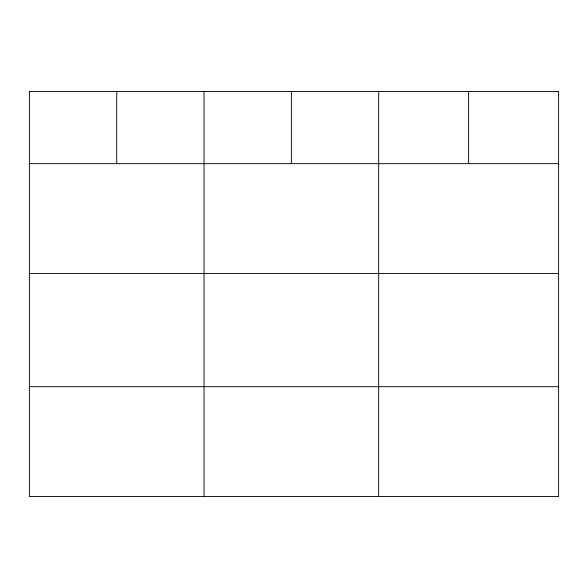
<?xml version="1.0" encoding="UTF-8"?>
<svg xmlns="http://www.w3.org/2000/svg" width="588" height="588" viewBox="0 0 588 588"><rect width="100%" height="100%" fill="white"/><g stroke="black" fill="none" stroke-linecap="round" stroke-linejoin="round"><path stroke-width="0.88" d="M558.6 163.662L558.6 496.551L29.4 496.551L29.4 91.449L558.6 91.449L558.6 163.662L29.4 163.662M29.4 273.516L558.6 273.516M29.4 386.698L558.6 386.698M468.636 91.449L468.636 163.662M378.672 91.449L378.672 496.551M291.354 91.449L291.354 163.662M204.036 91.449L204.036 496.551M116.718 91.449L116.718 163.662"/></g></svg>
